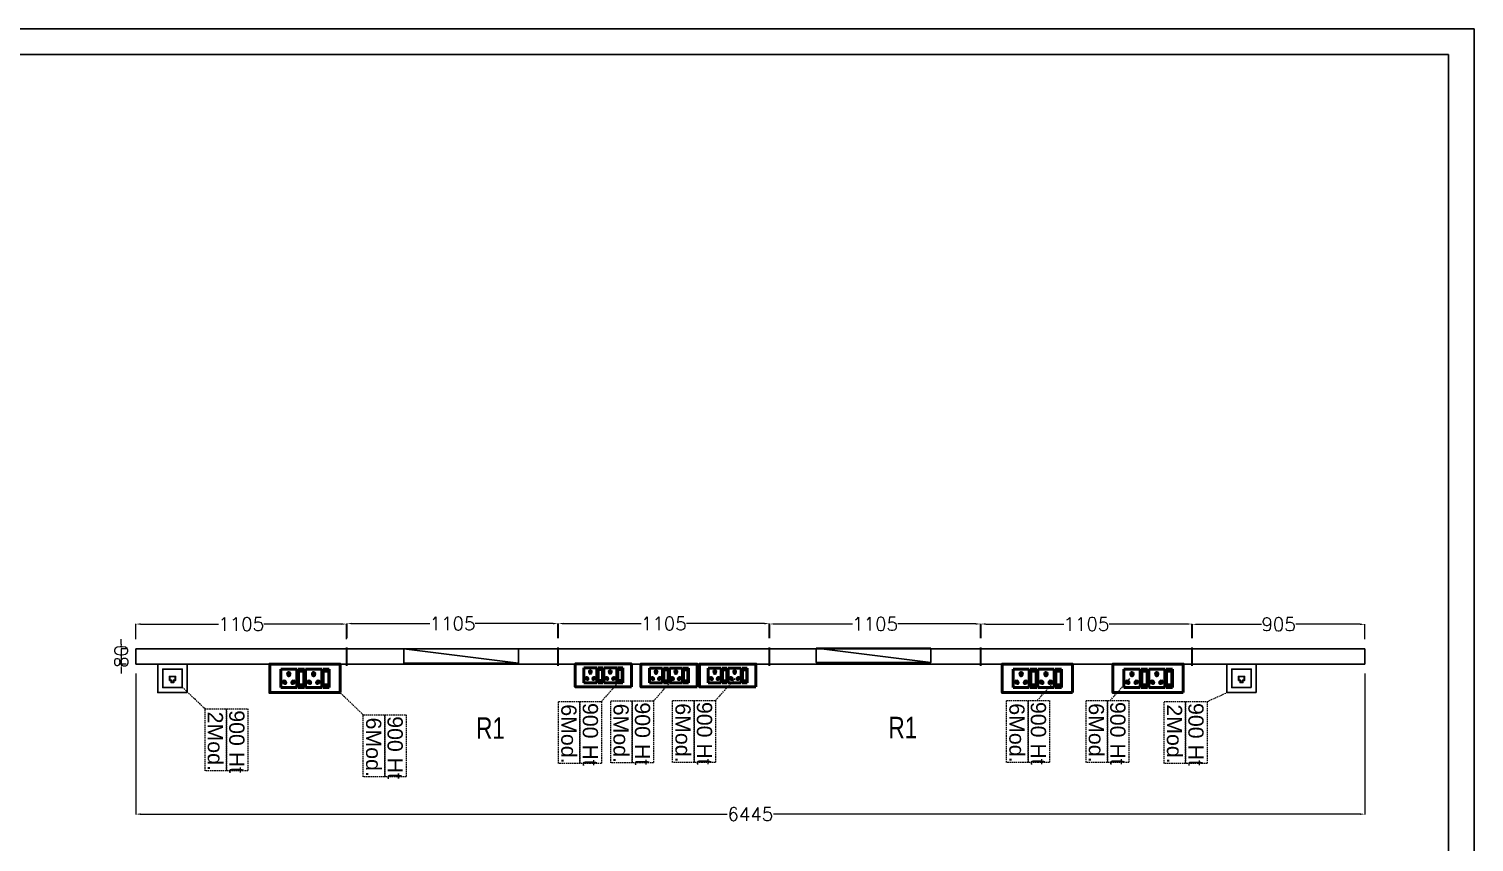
# Model space of a CAD drawing. Extents: x 3550807 to 4078732, y -628171 to -515859.
# Drawn here: x 3783801 to 3791380, y -594144 to -589881 of the extents above; entities that cross this region are included whole.
import ezdxf

# ---------------------------------------------------------------- set-up
doc = ezdxf.new("R2010")
doc.units = 0
doc.header["$LTSCALE"] = 6
doc.header["$MEASUREMENT"] = 0
doc.linetypes.add('1', pattern=[0])
doc.linetypes.add('DASHED2', pattern=[0.375, 0.25, -0.125])
doc.layers.get('0').update_dxf_attribs({"linetype": 'CONTINUOUS'})
doc.layers.get('Defpoints').update_dxf_attribs({"linetype": 'CONTINUOUS'})
for name, color, linetype in [('80 mm Wall', 5, 'CONTINUOUS'), ('DIM', 7, 'CONTINUOUS'), ('ELE.LAN POINT', 3, 'CONTINUOUS'), ('TEXT', 5, 'CONTINUOUS')]:
    doc.layers.add(name, color=color, linetype=linetype)
doc.layers.add('CFT_LOOPING', color=7, linetype='1', lineweight=0, true_color=0xd6d600)
for name, color, linetype, lineweight in [('ELE. 2N0S OF 6-16 UPS SOCKETS', 191, 'CONTINUOUS', 15), ('MEP_HVAC_RA_RAISERS', 3, 'CONTINUOUS', 0), ('Partition-80WP', 7, 'CONTINUOUS', 5)]:
    doc.layers.add(name, color=color, linetype=linetype, lineweight=lineweight)
doc.styles.add('ARIEL', font='sanss___.ttf', dxfattribs={"width": 0.75})
doc.styles.add('ROMANS', font='romans.shx')
doc.styles.get("Standard").update_dxf_attribs({"font": 'SIMPLEX'})
doc.dimstyles.new('AEPL1', dxfattribs={"dimtxt": 100, "dimasz": 25, "dimexe": 1.25, "dimexo": 50, "dimtad": 0, "dimdec": 0, "dimtxsty": 'ROMANS', "dimcen": 2.5, "dimclrd": 250, "dimclre": 250, "dimadec": 0, "dimazin": 0, "dimtfac": 1, "dimtdec": 0, "dimtmove": 0, "dimatfit": 3, "dimfxl": 0, "dimlwd": 0, "dimlwe": 0, "dimarcsym": 0})

# ---------------------------------------------------------------- blocks, each defined once
blk = doc.blocks.new('5Y3AQY')
at = {"layer": 'ELE. 2N0S OF 6-16 UPS SOCKETS', "color": 72, "lineweight": 50}
for p, q in [((-311.5, -26.5), (-277.7, -26.5)), ((-311.5, -123.5), (-311.5, -26.5)), ((-311.5, -123.5), (-311.5, -26.5)), ((-308.7, -37), (-280.5, -37)), ((-308.7, -113), (-308.7, -37)), ((-308.7, -40.4), (-280.5, -40.4)), ((-280.5, -37), (-280.5, -113)), ((-277.7, -26.5), (-277.7, -123.5)), ((-272.1, -26.5), (-272.1, -123.5)), ((-187.1, -26.5), (-272.1, -26.5)), ((-187.1, -123.5), (-187.1, -26.5)), ((-181.4, -26.5), (-147.6, -26.5)), ((-181.4, -123.5), (-181.4, -26.5)), ((-181.4, -123.5), (-181.4, -26.5)), ((-178.6, -37), (-150.4, -37)), ((-178.6, -113), (-178.6, -37)), ((-178.6, -40.4), (-150.4, -40.4)), ((-150.4, -37), (-150.4, -113)), ((-147.6, -26.5), (-147.6, -123.5)), ((-57, -26.5), (-142, -26.5)), ((-142, -26.5), (-142, -123.5)), ((-57, -123.5), (-57, -26.5)), ((-311.5, -123.5), (-277.7, -123.5)), ((-277.7, -123.5), (-311.5, -123.5)), ((-280.5, -113), (-308.7, -113)), ((-272.1, -123.5), (-187.1, -123.5)), ((-181.4, -123.5), (-147.6, -123.5)), ((-147.6, -123.5), (-181.4, -123.5)), ((-150.4, -113), (-178.6, -113)), ((-142, -123.5), (-57, -123.5))]:
    blk.add_line(p, q, dxfattribs=at)
blk.add_lwpolyline([(-368.5, 0), (0, 0), (0, -150), (-368.5, -150)], close=True, dxfattribs=at)
for centre, radius, start, end in [((-253.8, -56.1), 5.7, 87.48997, 354.73109), ((-249.3, -52.1), 4.6, 284.90486, 157.31619), ((-209.8, -52.1), 4.6, 22.68381, 255.09514), ((-205.3, -56.1), 5.7, 185.26891, 92.51003), ((-123.7, -56.1), 5.7, 87.48997, 354.73109), ((-119.2, -52.1), 4.6, 284.90486, 157.31619), ((-79.7, -52.1), 4.6, 22.68381, 255.09514), ((-75.2, -56.1), 5.7, 185.26891, 92.51003), ((-229.6, -99), 6.62, 127.15837, 52.84163), ((-229.6, -92.3), 4.22, 341.40312, 198.59688), ((-99.5, -99), 6.62, 127.15837, 52.84163), ((-99.5, -92.3), 4.22, 341.40312, 198.59688)]:
    blk.add_arc(centre, radius, start, end, dxfattribs=at)
blk = doc.blocks.new('Voice')
at = {"layer": 'ELE.LAN POINT', "color": 6}
for points in [[(0, -31.8), (127.9, -31.8), (127.9, 92), (0, 92)], [(21.9, -10), (106, -10), (106, 70.1), (21.9, 70.1)], [(77.3, 21.4), (69.7, 21.4), (69.7, 11.7), (58.1, 11.7), (58.1, 21.4), (50.6, 21.4), (50.6, 38.7), (77.3, 38.7)], [(75.9, 22.8), (68.4, 22.8), (68.4, 13), (59.5, 13), (59.5, 22.8), (52, 22.8), (52, 37.4), (75.9, 37.4)]]:
    blk.add_lwpolyline(points, close=True, dxfattribs=at)
blk = doc.blocks.new('RAISER 400X400MM')
at = {"layer": 'MEP_HVAC_RA_RAISERS', "lineweight": 25}
blk.add_line((2003785.4, 80176.6), (2004185.4, 80126.6), dxfattribs=at)
blk.add_lwpolyline([(2004185.4, 80176.6), (2003785.4, 80176.6), (2003785.4, 80126.6), (2004185.4, 80126.6)], close=True, dxfattribs=at)
blk.add_lwpolyline([(2003985.4, 80105.8, 0, 44.3, 0), (2003985.4, 80054.1, 0, 0, 0), (2003985.4, 79969.7, 0, 0, 0), (2004052.1, 79969.7, 0, 0, 0), (2003868.7, 79926.8, 0, 0, 0), (2003970.3, 79926.8, 0, 0, 0), (2003970.3, 79863.1, 0, 0, 0)], format="xyseb", dxfattribs=at)
at = {"layer": 'MEP_HVAC_RA_RAISERS', "lineweight": 25, "insert": (2004037.9, 79936.9), "char_height": 75, "width": 116.101, "attachment_point": 1, "style": 'ARIEL'}
blk.add_mtext('R1', dxfattribs=at)
blk = doc.blocks.new('*D270')
at = {"layer": 'Defpoints', "color": 0, "linetype": 'ByBlock', "transparency": 16777216}
for p in [(3784361.8, -593001.2), (3784361.8, -593130.7), (3785467, -593130.4)]:
    blk.add_point(p, dxfattribs=at)
at = {"layer": 'DIM', "color": 250, "linetype": 'ByBlock', "lineweight": 0, "transparency": 16777216}
for p, q in [((3784361.8, -593080.7), (3784361.8, -593000)), ((3784386.8, -593001.2), (3784795.8, -593001.2)), ((3785442, -593001.2), (3785033, -593001.2)), ((3785467, -593080.4), (3785467, -593000))]:
    blk.add_line(p, q, dxfattribs=at)
at = {"layer": 'DIM', "color": 250, "linetype": 'ByBlock', "transparency": 16777216}
for points in [[(3784386.8, -592997.1), (3784386.8, -593005.4), (3784361.8, -593001.2)], [(3785442, -593005.4), (3785442, -592997.1), (3785467, -593001.2)]]:
    blk.add_solid(points, dxfattribs=at)
at = {"layer": 'DIM', "color": 0, "linetype": 'ByBlock', "transparency": 16777216, "insert": (3784914.4, -593001.2), "char_height": 70, "attachment_point": 5, "style": 'ROMANS'}
blk.add_mtext('1105', dxfattribs=at)
blk = doc.blocks.new('*D271')
at = {"layer": 'Defpoints', "color": 0, "linetype": 'ByBlock', "transparency": 16777216}
for p in [(3790806.8, -593002.5), (3789902, -593124.5), (3790806.8, -593130.7)]:
    blk.add_point(p, dxfattribs=at)
at = {"layer": 'DIM', "color": 250, "linetype": 'ByBlock', "lineweight": 0, "transparency": 16777216}
for p, q in [((3789902, -593074.5), (3789902, -593001.3)), ((3789927, -593002.5), (3790263.8, -593002.5)), ((3790781.8, -593002.5), (3790445, -593002.5)), ((3790806.8, -593080.7), (3790806.8, -593001.3))]:
    blk.add_line(p, q, dxfattribs=at)
at = {"layer": 'DIM', "color": 250, "linetype": 'ByBlock', "transparency": 16777216}
for points in [[(3789927, -592998.4), (3789927, -593006.7), (3789902, -593002.5)], [(3790781.8, -593006.7), (3790781.8, -592998.4), (3790806.8, -593002.5)]]:
    blk.add_solid(points, dxfattribs=at)
at = {"layer": 'DIM', "color": 0, "linetype": 'ByBlock', "transparency": 16777216, "insert": (3790354.4, -593002.5), "char_height": 70, "attachment_point": 5, "style": 'ROMANS'}
blk.add_mtext('905', dxfattribs=at)
blk = doc.blocks.new('*D272')
at = {"layer": 'Defpoints', "color": 0, "linetype": 'ByBlock', "transparency": 16777216}
for p in [(3786575, -592998.7), (3785470, -593124.5), (3786575, -593124.5)]:
    blk.add_point(p, dxfattribs=at)
at = {"layer": 'DIM', "color": 250, "linetype": 'ByBlock', "lineweight": 0, "transparency": 16777216}
for p, q in [((3785470, -593074.5), (3785470, -592997.5)), ((3785495, -592998.7), (3785903.9, -592998.7)), ((3786550, -592998.7), (3786141.1, -592998.7)), ((3786575, -593074.5), (3786575, -592997.5))]:
    blk.add_line(p, q, dxfattribs=at)
at = {"layer": 'DIM', "color": 250, "linetype": 'ByBlock', "transparency": 16777216}
for points in [[(3785495, -592994.5), (3785495, -593002.9), (3785470, -592998.7)], [(3786550, -593002.9), (3786550, -592994.5), (3786575, -592998.7)]]:
    blk.add_solid(points, dxfattribs=at)
at = {"layer": 'DIM', "color": 0, "linetype": 'ByBlock', "transparency": 16777216, "insert": (3786022.5, -592998.7), "char_height": 70, "attachment_point": 5, "style": 'ROMANS'}
blk.add_mtext('1105', dxfattribs=at)
blk = doc.blocks.new('*D273')
at = {"layer": 'Defpoints', "color": 0, "linetype": 'ByBlock', "transparency": 16777216}
for p in [(3787683, -592998.7), (3786578, -593124.5), (3787683, -593124.5)]:
    blk.add_point(p, dxfattribs=at)
at = {"layer": 'DIM', "color": 250, "linetype": 'ByBlock', "lineweight": 0, "transparency": 16777216}
for p, q in [((3786578, -593074.5), (3786578, -592997.4)), ((3786603, -592998.7), (3787011.9, -592998.7)), ((3787658, -592998.7), (3787249.1, -592998.7)), ((3787683, -593074.5), (3787683, -592997.4))]:
    blk.add_line(p, q, dxfattribs=at)
at = {"layer": 'DIM', "color": 250, "linetype": 'ByBlock', "transparency": 16777216}
for points in [[(3786603, -592994.5), (3786603, -593002.8), (3786578, -592998.7)], [(3787658, -593002.8), (3787658, -592994.5), (3787683, -592998.7)]]:
    blk.add_solid(points, dxfattribs=at)
at = {"layer": 'DIM', "color": 0, "linetype": 'ByBlock', "transparency": 16777216, "insert": (3787130.5, -592998.7), "char_height": 70, "attachment_point": 5, "style": 'ROMANS'}
blk.add_mtext('1105', dxfattribs=at)
blk = doc.blocks.new('*D274')
at = {"layer": 'Defpoints', "color": 0, "linetype": 'ByBlock', "transparency": 16777216}
for p in [(3788791, -593000.7), (3787686, -593124.5), (3788791, -593124.5)]:
    blk.add_point(p, dxfattribs=at)
at = {"layer": 'DIM', "color": 250, "linetype": 'ByBlock', "lineweight": 0, "transparency": 16777216}
for p, q in [((3787686, -593074.5), (3787686, -592999.5)), ((3787711, -593000.7), (3788119.9, -593000.7)), ((3788766, -593000.7), (3788357.1, -593000.7)), ((3788791, -593074.5), (3788791, -592999.5))]:
    blk.add_line(p, q, dxfattribs=at)
at = {"layer": 'DIM', "color": 250, "linetype": 'ByBlock', "transparency": 16777216}
for points in [[(3787711, -592996.6), (3787711, -593004.9), (3787686, -593000.7)], [(3788766, -593004.9), (3788766, -592996.6), (3788791, -593000.7)]]:
    blk.add_solid(points, dxfattribs=at)
at = {"layer": 'DIM', "color": 0, "linetype": 'ByBlock', "transparency": 16777216, "insert": (3788238.5, -593000.7), "char_height": 70, "attachment_point": 5, "style": 'ROMANS'}
blk.add_mtext('1105', dxfattribs=at)
blk = doc.blocks.new('*D275')
at = {"layer": 'Defpoints', "color": 0, "linetype": 'ByBlock', "transparency": 16777216}
for p in [(3788794, -593000.9), (3788794, -593124.5), (3789899, -593124.5)]:
    blk.add_point(p, dxfattribs=at)
at = {"layer": 'DIM', "color": 250, "linetype": 'ByBlock', "lineweight": 0, "transparency": 16777216}
for p, q in [((3788794, -593074.5), (3788794, -592999.7)), ((3788819, -593000.9), (3789227.9, -593000.9)), ((3789874, -593000.9), (3789465.1, -593000.9)), ((3789899, -593074.5), (3789899, -592999.7))]:
    blk.add_line(p, q, dxfattribs=at)
at = {"layer": 'DIM', "color": 250, "linetype": 'ByBlock', "transparency": 16777216}
for points in [[(3788819, -592996.7), (3788819, -593005.1), (3788794, -593000.9)], [(3789874, -593005.1), (3789874, -592996.7), (3789899, -593000.9)]]:
    blk.add_solid(points, dxfattribs=at)
at = {"layer": 'DIM', "color": 0, "linetype": 'ByBlock', "transparency": 16777216, "insert": (3789346.5, -593000.9), "char_height": 70, "attachment_point": 5, "style": 'ROMANS'}
blk.add_mtext('1105', dxfattribs=at)
blk = doc.blocks.new('*D276')
at = {"layer": 'Defpoints', "color": 0, "linetype": 'ByBlock', "transparency": 16777216}
for p in [(3784361.8, -593210.7), (3790806.8, -593210.7), (3790806.8, -593997.6)]:
    blk.add_point(p, dxfattribs=at)
at = {"layer": 'DIM', "color": 250, "linetype": 'ByBlock', "lineweight": 0, "transparency": 16777216}
for p, q in [((3784361.8, -593260.7), (3784361.8, -593998.9)), ((3790806.8, -593260.7), (3790806.8, -593998.9)), ((3784386.8, -593997.6), (3787462.3, -593997.6)), ((3790781.8, -593997.6), (3787706.4, -593997.6))]:
    blk.add_line(p, q, dxfattribs=at)
at = {"layer": 'DIM', "color": 250, "linetype": 'ByBlock', "transparency": 16777216}
for points in [[(3784386.8, -593993.5), (3784386.8, -594001.8), (3784361.8, -593997.6)], [(3790781.8, -594001.8), (3790781.8, -593993.5), (3790806.8, -593997.6)]]:
    blk.add_solid(points, dxfattribs=at)
at = {"layer": 'DIM', "color": 0, "linetype": 'ByBlock', "transparency": 16777216, "insert": (3787584.3, -593997.6), "char_height": 70, "attachment_point": 5, "style": 'ROMANS'}
blk.add_mtext('6445', dxfattribs=at)
blk = doc.blocks.new('*D281')
at = {"layer": 'Defpoints', "color": 0, "linetype": 'ByBlock', "transparency": 16777216}
for p in [(3784361.8, -593130.7), (3784285.4, -593210.7), (3784361.8, -593210.7)]:
    blk.add_point(p, dxfattribs=at)
at = {"layer": 'DIM', "color": 250, "linetype": 'ByBlock', "lineweight": 0, "transparency": 16777216}
for p, q in [((3784285.4, -593105.7), (3784285.4, -593080.7)), ((3784311.8, -593130.7), (3784284.2, -593130.7)), ((3784285.4, -593130.7), (3784285.4, -593210.7)), ((3784311.8, -593210.7), (3784284.2, -593210.7)), ((3784285.4, -593235.7), (3784285.4, -593260.7))]:
    blk.add_line(p, q, dxfattribs=at)
at = {"layer": 'DIM', "color": 250, "linetype": 'ByBlock', "transparency": 16777216}
for points in [[(3784281.3, -593105.7), (3784289.6, -593105.7), (3784285.4, -593130.7)], [(3784289.6, -593235.7), (3784281.3, -593235.7), (3784285.4, -593210.7)]]:
    blk.add_solid(points, dxfattribs=at)
at = {"layer": 'DIM', "color": 0, "linetype": 'ByBlock', "transparency": 16777216, "insert": (3784285.4, -593170.7), "char_height": 70, "attachment_point": 5, "rotation": 90, "style": 'ROMANS'}
blk.add_mtext('80', dxfattribs=at)

msp = doc.modelspace()

# ---------------------------------------------------------------- linework, layer by layer
for points in [[(3791379.5, -589881.1), (3791379.5, -608319.7), (3765412.7, -608319.7), (3765412.7, -589881.1)], [(3791246, -590014.6), (3791246, -608186.2), (3765546.3, -608186.2), (3765546.3, -590014.6)]]:
    msp.add_lwpolyline(points, close=True)
at = {"layer": '80 mm Wall', "ltscale": 500}
for p, q in [((3790806.8, -593130.7), (3784361.8, -593130.7)), ((3784361.8, -593130.7), (3784361.8, -593210.7)), ((3790806.8, -593130.7), (3790806.8, -593210.7)), ((3790806.8, -593210.7), (3784361.8, -593210.7))]:
    msp.add_line(p, q, dxfattribs=at)
at = {"layer": 'CFT_LOOPING', "color": 7, "linetype": 'DASHED2', "ltscale": 5}
for p, q in [((3786803.4, -593407.3), (3786906.9, -593291.1)), ((3787076.9, -593404.2), (3787180.4, -593288)), ((3787401.8, -593402), (3787505.3, -593285.7)), ((3789089.3, -593402), (3789192.8, -593285.7)), ((3789471.6, -593402), (3789575.1, -593285.7)), ((3784724.5, -593445.8), (3784602.8, -593329.5)), ((3785554.5, -593477), (3785432.9, -593360.7)), ((3789979.1, -593407.7), (3790082.3, -593360.7))]:
    msp.add_line(p, q, dxfattribs=at)
for points in [[(3784837, -593445.8), (3784837, -593770.6), (3784724.5, -593770.6), (3784724.5, -593445.8)], [(3784949.5, -593445.8), (3784949.5, -593770.6), (3784837, -593770.6), (3784837, -593445.8)], [(3786690.9, -593407.3), (3786690.9, -593732.1), (3786578.4, -593732.1), (3786578.4, -593407.3)], [(3786803.4, -593407.3), (3786803.4, -593732.1), (3786690.9, -593732.1), (3786690.9, -593407.3)], [(3786964.4, -593404.2), (3786964.4, -593729), (3786851.9, -593729), (3786851.9, -593404.2)], [(3787076.9, -593404.2), (3787076.9, -593729), (3786964.4, -593729), (3786964.4, -593404.2)], [(3787289.3, -593402), (3787289.3, -593726.8), (3787176.8, -593726.8), (3787176.8, -593402)], [(3787401.8, -593402), (3787401.8, -593726.8), (3787289.3, -593726.8), (3787289.3, -593402)], [(3789040.4, -593402), (3789040.4, -593726.8), (3788927.9, -593726.8), (3788927.9, -593402)], [(3789152.9, -593402), (3789152.9, -593726.8), (3789040.4, -593726.8), (3789040.4, -593402)], [(3789456.9, -593402), (3789456.9, -593726.8), (3789344.4, -593726.8), (3789344.4, -593402)], [(3789569.4, -593402), (3789569.4, -593726.8), (3789456.9, -593726.8), (3789456.9, -593402)], [(3789866.6, -593407.7), (3789866.6, -593732.6), (3789754.1, -593732.6), (3789754.1, -593407.7)], [(3789979.1, -593407.7), (3789979.1, -593732.6), (3789866.6, -593732.6), (3789866.6, -593407.7)], [(3785667, -593477), (3785667, -593801.8), (3785554.5, -593801.8), (3785554.5, -593477)], [(3785779.5, -593477), (3785779.5, -593801.8), (3785667, -593801.8), (3785667, -593477)]]:
    msp.add_lwpolyline(points, close=True, dxfattribs=at)
at = {"layer": 'Partition-80WP', "ltscale": 0.5}
for p, q in [((3785467, -593219.8, -92016.4), (3785467, -593124.5, -92016.4)), ((3785470, -593219.8, -92016.4), (3785470, -593124.5, -92016.4)), ((3786575, -593219.8, -92016.4), (3786575, -593124.5, -92016.4)), ((3786578, -593219.8, -92016.4), (3786578, -593124.5, -92016.4)), ((3787683, -593219.8, -92016.4), (3787683, -593124.5, -92016.4)), ((3787686, -593219.8, -92016.4), (3787686, -593124.5, -92016.4)), ((3788791, -593219.8, -92016.4), (3788791, -593124.5, -92016.4)), ((3788794, -593219.8, -92016.4), (3788794, -593124.5, -92016.4)), ((3789899, -593219.8, -92016.4), (3789899, -593124.5, -92016.4)), ((3789902, -593219.8, -92016.4), (3789902, -593124.5, -92016.4))]:
    msp.add_line(p, q, dxfattribs=at)

# ---------------------------------------------------------------- block references
at = {"layer": 'ELE. 2N0S OF 6-16 UPS SOCKETS', "color": 3, "linetype": 'ByBlock', "rotation": 180}
for p in [(3785064.4, -593360.7), (3788904.8, -593360.7), (3789485.9, -593360.7)]:
    msp.add_blockref('5Y3AQY', p, dxfattribs=at)
at = {"layer": 'ELE. 2N0S OF 6-16 UPS SOCKETS', "color": 3, "linetype": 'ByBlock', "xscale": 0.8, "yscale": 0.8, "zscale": 0.8, "rotation": 180}
for p in [(3786665.7, -593330), (3787010.1, -593330.7), (3787318.3, -593330.7)]:
    msp.add_blockref('5Y3AQY', p, dxfattribs=at)
at = {"layer": 'ELE.LAN POINT', "color": 7, "xscale": -1.211286963933217, "yscale": 1.211286963933217, "zscale": 1.211286963933217, "rotation": 359.9999999999996}
for p in [(3784631.3, -593322.2), (3790237.2, -593322.2)]:
    msp.add_blockref('Voice', p, dxfattribs=at)
at = {"layer": 'MEP_HVAC_RA_RAISERS', "xscale": 1.5, "yscale": 1.5, "zscale": 1.5, "rotation": 359.9999999999999}
for p in [(780089.6, -713395.7), (782251.9, -713392.8)]:
    msp.add_blockref('RAISER 400X400MM', p, dxfattribs=at)

# ---------------------------------------------------------------- texts
at = {"layer": 'TEXT', "color": 7, "char_height": 80, "attachment_point": 1, "rotation": 270}
for s, insert, width in [('\\A1;{\\fArial|b0|i0|c0|p34;2Mod.\\P}', (3784818.9, -593460.2), 352.575), ('\\A1;{\\fArial|b0|i0|c0|p34;900 Ht\\P}', (3784931.4, -593453.2), 8957.987), ('\\A1;{\\fArial|b0|i0|c0|p34;6Mod.\\P}', (3786672.8, -593421.8), 352.575), ('\\A1;{\\fArial|b0|i0|c0|p34;900 Ht\\P}', (3786785.3, -593414.8), 8957.987), ('\\A1;{\\fArial|b0|i0|c0|p34;6Mod.\\P}', (3786946.3, -593418.7), 352.575), ('\\A1;{\\fArial|b0|i0|c0|p34;900 Ht\\P}', (3787058.8, -593411.7), 8957.987), ('\\A1;{\\fArial|b0|i0|c0|p34;6Mod.\\P}', (3787271.3, -593416.5), 352.575), ('\\A1;{\\fArial|b0|i0|c0|p34;900 Ht\\P}', (3787383.8, -593409.4), 8957.987), ('\\A1;{\\fArial|b0|i0|c0|p34;6Mod.\\P}', (3789022.3, -593416.5), 352.575), ('\\A1;{\\fArial|b0|i0|c0|p34;900 Ht\\P}', (3789134.8, -593409.4), 8957.987), ('\\A1;{\\fArial|b0|i0|c0|p34;6Mod.\\P}', (3789438.8, -593416.5), 352.575), ('\\A1;{\\fArial|b0|i0|c0|p34;900 Ht\\P}', (3789551.3, -593409.4), 8957.987), ('\\A1;{\\fArial|b0|i0|c0|p34;2Mod.\\P}', (3789848.5, -593422.2), 352.575), ('\\A1;{\\fArial|b0|i0|c0|p34;900 Ht\\P}', (3789961, -593415.2), 8957.987), ('\\A1;{\\fArial|b0|i0|c0|p34;6Mod.\\P}', (3785649, -593491.5), 352.575), ('\\A1;{\\fArial|b0|i0|c0|p34;900 Ht\\P}', (3785761.5, -593484.4), 8957.987)]:
    msp.add_mtext(s, dxfattribs=dict(at, insert=insert, width=width))

# ---------------------------------------------------------------- dimensions: what is measured, and where the dimension line sits
at = {"layer": 'DIM', "linetype": 'ByBlock'}
dim = msp.add_linear_dim(base=(3784361.8, -593001.2), p1=(3785467, -593130.4, -92016.4), p2=(3784361.8, -593130.7), dimstyle='AEPL1', override={"dimtxt": 70, "dimarcsym": 1}, dxfattribs=at)
dim.commit()
dim.dimension.update_dxf_attribs({"geometry": '*D270', "text_midpoint": (3784914.4, -593001.2), "dimtype": 160})
for base, p1, p2, picture, middle in [((3786575, -592998.7), (3785470, -593124.5, -92016.4), (3786575, -593124.5, -92016.4), '*D272', (3786022.5, -592998.7)), ((3787683, -592998.7), (3786578, -593124.5, -92016.4), (3787683, -593124.5, -92016.4), '*D273', (3787130.5, -592998.7)), ((3788791, -593000.7), (3787686, -593124.5, -92016.4), (3788791, -593124.5, -92016.4), '*D274', (3788238.5, -593000.7)), ((3788794, -593000.9), (3789899, -593124.5, -92016.4), (3788794, -593124.5, -92016.4), '*D275', (3789346.5, -593000.9)), ((3790806.8, -593002.5), (3789902, -593124.5, -92016.4), (3790806.8, -593130.7), '*D271', (3790354.4, -593002.5)), ((3790806.8, -593997.6), (3784361.8, -593210.7), (3790806.8, -593210.7), '*D276', (3787584.3, -593997.6))]:
    dim = msp.add_linear_dim(base=base, p1=p1, p2=p2, dimstyle='AEPL1', override={"dimtxt": 70, "dimarcsym": 1}, dxfattribs=at)
    dim.commit()
    dim.dimension.update_dxf_attribs({"geometry": picture, "text_midpoint": middle})
dim = msp.add_linear_dim(base=(3784285.4, -593210.7), p1=(3784361.8, -593130.7), p2=(3784361.8, -593210.7), angle=90, dimstyle='AEPL1', override={"dimtxt": 70, "dimarcsym": 1}, dxfattribs=at)
dim.commit()
dim.dimension.update_dxf_attribs({"geometry": '*D281', "text_midpoint": (3784285.4, -593170.7), "dimtype": 160})

doc.saveas('drawing.dxf')
